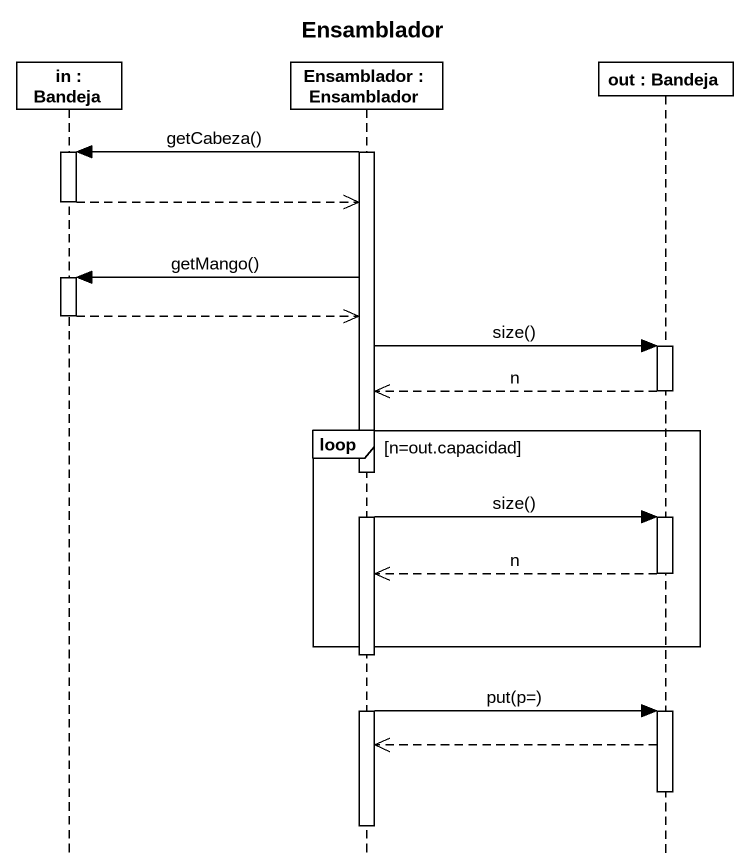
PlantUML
@startuml
title Ensamblador
hide footbox
participant "in : Bandeja" as in
participant "Ensamblador : Ensamblador" as Ensamblador
participant "out : Bandeja" as out

activate Ensamblador
Ensamblador -> in : getCabeza()
activate in
in -->> Ensamblador
deactivate in
Ensamblador -> in : getMango()
activate in
in -->> Ensamblador
deactivate in
Ensamblador -> out : size()
activate out
out -->> Ensamblador : n
deactivate out
loop n=out.capacidad
  Ensamblador -> out : size()
  activate out
  out -->> Ensamblador : n
  deactivate out
end
Ensamblador -> out : put(p=)
activate out
out -->> Ensamblador
deactivate out
deactivate Ensamblador
@enduml
